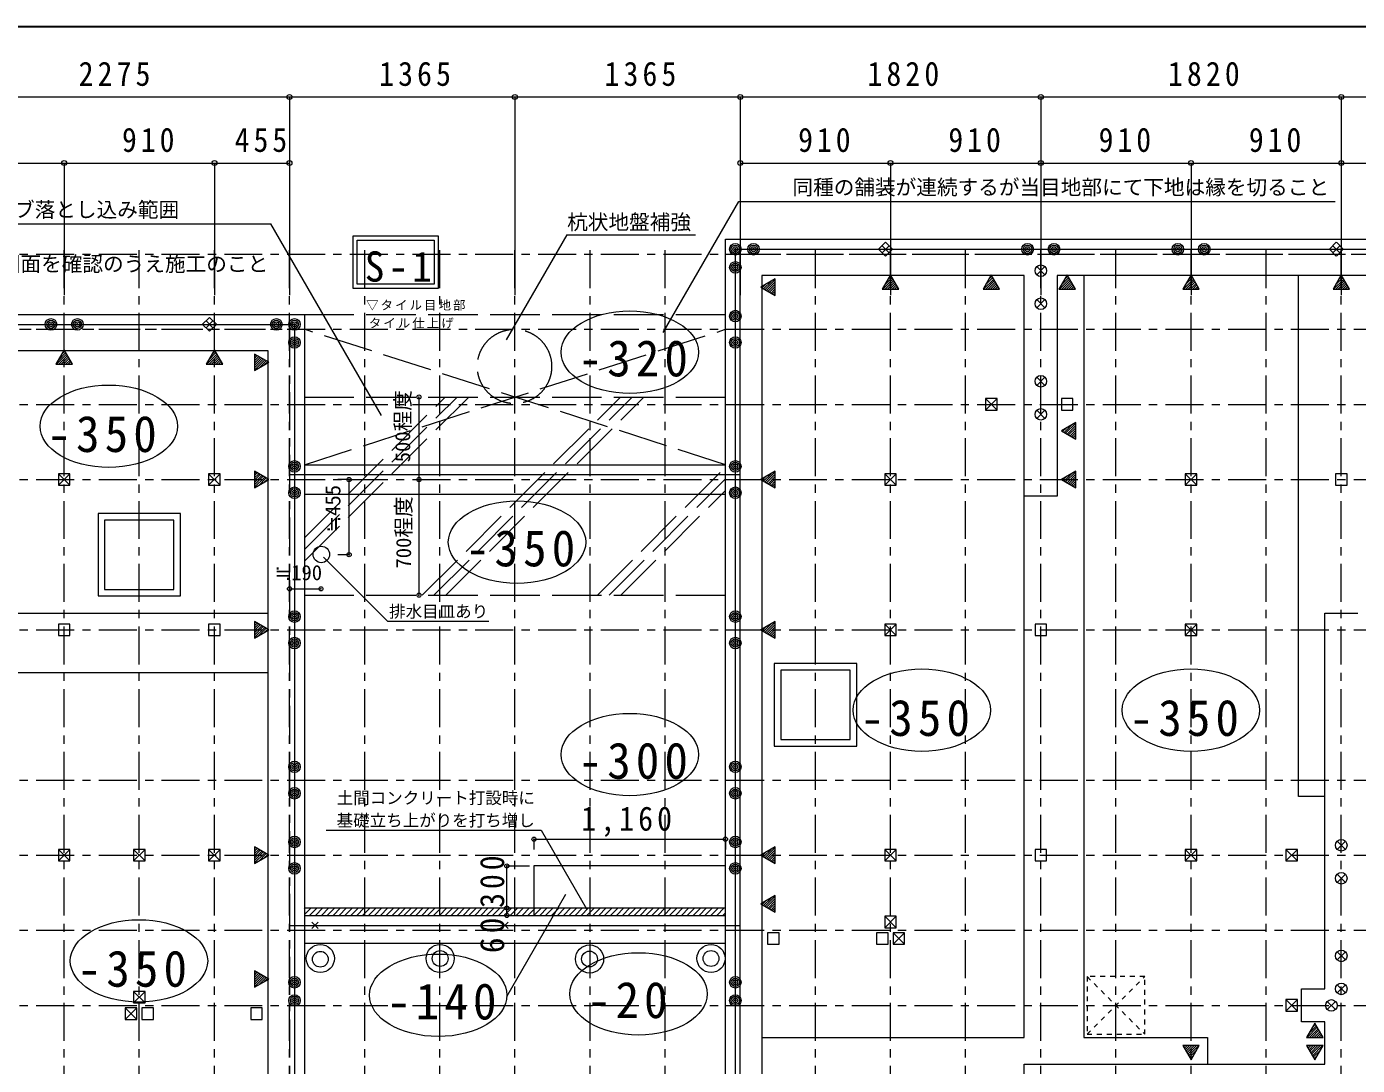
# Model space of a CAD drawing. Units: millimetres at full size, sheet at 1:50. Extents: x -17704 to 55037, y -1981 to 18549.
# Drawn here: x -5672 to 2388, y 11978 to 18270 of the extents above; entities that cross this region are included whole.
import ezdxf
from ezdxf.enums import TextEntityAlignment as Align

# ---------------------------------------------------------------- set-up
doc = ezdxf.new("R2010")
doc.units = ezdxf.units.MM
doc.header["$LTSCALE"] = 50
doc.header["$PDMODE"] = 32
doc.header["$PDSIZE"] = 25
for name, pattern in [('DASHED', [7.5, 6, -1.5]), ('USER2', [7.6, 4.6, -1, 1, -1]), ('USER4', [1.2, 0.6, -0.6])]:
    doc.linetypes.add(name, pattern=pattern)
for name, color, linetype, lineweight in [('0-1_画層21', 30, 'Continuous', 18), ('3-0', 7, 'Continuous', 5), ('3-2', 7, 'Continuous', 18), ('3-5', 6, 'Continuous', 15), ('8-0', 9, 'Continuous', 18), ('F-0', 7, 'Continuous', 18)]:
    doc.layers.add(name, color=color, linetype=linetype, lineweight=lineweight)
doc.layers.add('5-0', color=7, linetype='Continuous')
doc.styles.add('ＭＳ ゴシック', font='')
doc.styles.get('ＭＳ ゴシック').set_extended_font_data('MS Gothic')

msp = doc.modelspace()

# ---------------------------------------------------------------- linework, layer by layer
at = {"layer": '0-1_画層21'}
for p, q in [((-1439.84, 16981.23), (3745.15, 16981.23)), ((-1219.84, 16761.23), (-1219.84, 10166.24)), ((370.15, 16761.23), (-1219.84, 16761.23)), ((370.15, 15426.23), (370.15, 16761.23)), ((3525.15, 16761.23), (570.15, 16761.23)), ((570.15, 16761.23), (570.15, 15426.23)), ((730.15, 16761.23), (730.15, 15426.23)), ((2030.15, 14616.23), (2030.15, 16761.23)), ((-6444.84, 16526.23), (-3989.84, 16526.23)), ((-3989.84, 16526.23), (-3989.84, 10156.24)), ((-4209.84, 16306.23), (-6224.84, 16306.23)), ((-4209.84, 10166.24), (-4209.84, 16306.23)), ((-3989.84, 15616.23), (-1439.84, 15616.23)), ((-1439.84, 15436.23), (-3989.84, 15436.23)), ((370.15, 12146.23), (370.15, 15426.23)), ((570.15, 15426.23), (370.15, 15426.23)), ((-6224.84, 14716.23), (-4209.84, 14716.23)), ((2030.15, 13606.23), (2030.15, 14716.23)), ((2190.15, 13606.23), (2190.15, 14716.23)), ((2190.15, 14716.23), (2390.15, 14716.23)), ((-4209.84, 14356.23), (-5799.84, 14356.23)), ((2190.15, 12441.23), (2190.15, 13806.23)), ((2190.15, 13606.23), (2030.15, 13606.23)), ((-1439.84, 12716.23), (-3989.84, 12716.23)), ((2050.15, 12441.23), (2190.15, 12441.23)), ((2050.15, 12241.23), (2050.15, 12441.23)), ((2190.15, 12241.23), (2050.15, 12241.23)), ((2190.15, 11986.23), (2190.15, 12241.23)), ((-1219.84, 12146.23), (370.15, 12146.23)), ((1480.15, 12146.23), (1480.15, 11986.23)), ((370.15, 11986.23), (1480.15, 11986.23)), ((370.15, 11786.23), (370.15, 11986.23)), ((1280.15, 11986.23), (2190.15, 11986.23))]:
    msp.add_line(p, q, dxfattribs=at)
at = {"layer": '0-1_画層21', "color": 150, "linetype": 'DASHED'}
for p, q in [((-3989.84, 16526.23), (-1439.84, 16526.23)), ((-3989.84, 16026.23), (-1439.84, 16026.23)), ((-3989.84, 15031.33), (-2994.94, 16026.23)), ((-3989.84, 15102.04), (-3065.65, 16026.23)), ((-3989.84, 15172.75), (-3136.36, 16026.23)), ((-3275.7, 14826.23), (-2075.7, 16026.23)), ((-3204.99, 14826.23), (-2004.99, 16026.23)), ((-3134.28, 14826.23), (-1934.28, 16026.23)), ((-2215.04, 14826.23), (-1439.84, 15601.43)), ((-2144.33, 14826.23), (-1439.84, 15530.72)), ((-2073.62, 14826.23), (-1439.84, 15460.01)), ((-3989.84, 14826.23), (-1439.84, 14826.23))]:
    msp.add_line(p, q, dxfattribs=at)
at = {"layer": '0-1_画層21', "color": 7}
for p, q in [((-2599.84, 13347.95), (-1439.84, 13347.95)), ((-2599.84, 13347.95), (-2599.84, 13284.98)), ((-1439.84, 13347.95), (-1439.84, 13284.98))]:
    msp.add_line(p, q, dxfattribs=at)
at = {"layer": '0-1_画層21'}
for points in [[(-3989.84, 10156.24), (-1439.84, 10156.24), (-1439.84, 16981.23)], [(730.15, 15526.23), (730.15, 12146.23), (1480.15, 12146.23)]]:
    msp.add_lwpolyline(points, dxfattribs=at)
at = {"layer": '0-1_画層21', "color": 7}
for p in [(-2599.84, 13347.95), (-1439.84, 13347.95)]:
    msp.add_point(p, dxfattribs=at)
at = {"layer": '3-0'}
for p, q in [((-7547.93, 17075.14), (-4193.85, 17075.14)), ((-3523.13, 15913.41), (-4193.85, 17075.14)), ((-2400.51, 17008.74), (-2767.47, 16373.16)), ((-2400.51, 17008.74), (-1620.61, 17008.74))]:
    msp.add_line(p, q, dxfattribs=at)
at = {"layer": '3-0', "lineweight": 18}
for p, q in [((-3296.35, 16026.23), (-3296.35, 15526.23)), ((-3719.12, 15526.23), (-3788.01, 15526.23)), ((-3719.12, 15071.23), (-3719.12, 15526.23)), ((-3296.35, 15526.23), (-3296.35, 14826.23)), ((-3486.67, 14668.1), (-3874.33, 15055.76)), ((-3719.12, 15071.23), (-3788.01, 15071.23)), ((-4079.84, 14864.25), (-3889.84, 14864.25))]:
    msp.add_line(p, q, dxfattribs=at)
at = {"layer": '3-0'}
msp.add_lwpolyline([(-1817.57, 16416.49), (-1358.85, 17211.01), (2252.15, 17211.01)], dxfattribs=at)
at = {"layer": '3-0', "lineweight": 18}
msp.add_lwpolyline([(-1439.84, 12886.23), (-1439.84, 13186.03), (-2599.84, 13186.03), (-2599.84, 12886.23)], close=True, dxfattribs=at)
at = {"layer": '3-0'}
msp.add_circle((-3887.5, 15072.6), 50, dxfattribs=at)
for centre in [(-2019.42, 16297.6), (-5174.97, 15849.2), (-2702.11, 15146.88), (-249.74, 14129.61), (1379.6, 14129.61), (-2019.42, 13860.42), (-4991.83, 12610.6), (-1966.17, 12410.96), (-3178.99, 12402.57)]:
    msp.add_ellipse(centre, major_axis=(416.1, 0), ratio=0.6, dxfattribs=at)
for p in [(-3296.35, 16026.23), (-3719.12, 15526.23), (-3296.35, 15526.23), (-3719.12, 15071.23), (-4079.84, 14864.25), (-3889.84, 14864.25), (-3296.35, 14826.23)]:
    msp.add_point(p, dxfattribs=at)
at = {"layer": '3-2'}
for p, q in [((-3486.67, 14668.1), (-2873.22, 14668.1)), ((-2763.95, 12931.73), (-2763.95, 13186.03)), ((-2763.95, 13186.03), (-2626.81, 13186.03)), ((-2408.62, 13013.06), (-2766.44, 12393.29)), ((-3989.84, 12890.9), (-3949.01, 12931.73)), ((-3989.84, 12926.65), (-3984.76, 12931.73)), ((-3989.84, 12931.73), (-1439.84, 12931.73)), ((-3958.76, 12886.23), (-3913.26, 12931.73)), ((-3923.01, 12886.23), (-3877.51, 12931.73)), ((-3887.26, 12886.23), (-3841.76, 12931.73)), ((-3851.52, 12886.23), (-3806.02, 12931.73)), ((-3815.77, 12886.23), (-3770.27, 12931.73)), ((-3780.02, 12886.23), (-3734.52, 12931.73)), ((-3744.27, 12886.23), (-3698.77, 12931.73)), ((-3708.52, 12886.23), (-3663.02, 12931.73)), ((-3672.78, 12886.23), (-3627.28, 12931.73)), ((-3637.03, 12886.23), (-3591.53, 12931.73)), ((-3601.28, 12886.23), (-3555.78, 12931.73)), ((-3565.53, 12886.23), (-3520.03, 12931.73)), ((-3529.78, 12886.23), (-3484.28, 12931.73)), ((-3494.03, 12886.23), (-3448.53, 12931.73)), ((-3458.29, 12886.23), (-3412.79, 12931.73)), ((-3422.54, 12886.23), (-3377.04, 12931.73)), ((-3386.79, 12886.23), (-3341.29, 12931.73)), ((-3351.04, 12886.23), (-3305.54, 12931.73)), ((-3315.29, 12886.23), (-3269.79, 12931.73)), ((-3279.55, 12886.23), (-3234.05, 12931.73)), ((-3243.8, 12886.23), (-3198.3, 12931.73)), ((-3208.05, 12886.23), (-3162.55, 12931.73)), ((-3172.3, 12886.23), (-3126.8, 12931.73)), ((-3136.55, 12886.23), (-3091.05, 12931.73)), ((-3100.8, 12886.23), (-3055.3, 12931.73)), ((-3065.06, 12886.23), (-3019.56, 12931.73)), ((-3029.31, 12886.23), (-2983.81, 12931.73)), ((-2993.56, 12886.23), (-2948.06, 12931.73)), ((-2957.81, 12886.23), (-2912.31, 12931.73)), ((-2922.06, 12886.23), (-2876.56, 12931.73)), ((-2886.32, 12886.23), (-2840.82, 12931.73)), ((-2850.57, 12886.23), (-2805.07, 12931.73)), ((-2814.82, 12886.23), (-2769.32, 12931.73)), ((-2779.07, 12886.23), (-2733.57, 12931.73)), ((-2763.95, 12886.23), (-2763.95, 12931.73)), ((-2743.32, 12886.23), (-2697.82, 12931.73)), ((-2707.57, 12886.23), (-2662.07, 12931.73)), ((-2671.83, 12886.23), (-2626.33, 12931.73)), ((-2636.08, 12886.23), (-2590.58, 12931.73)), ((-2600.33, 12886.23), (-2554.83, 12931.73)), ((-2564.58, 12886.23), (-2519.08, 12931.73)), ((-2528.83, 12886.23), (-2483.33, 12931.73)), ((-2493.09, 12886.23), (-2447.59, 12931.73)), ((-2457.34, 12886.23), (-2411.84, 12931.73)), ((-2421.59, 12886.23), (-2376.09, 12931.73)), ((-2385.84, 12886.23), (-2340.34, 12931.73)), ((-2350.09, 12886.23), (-2304.59, 12931.73)), ((-2314.34, 12886.23), (-2268.84, 12931.73)), ((-2278.6, 12886.23), (-2233.1, 12931.73)), ((-2242.85, 12886.23), (-2197.35, 12931.73)), ((-2207.1, 12886.23), (-2161.6, 12931.73)), ((-2171.35, 12886.23), (-2125.85, 12931.73)), ((-2135.6, 12886.23), (-2090.1, 12931.73)), ((-2099.86, 12886.23), (-2054.36, 12931.73)), ((-2064.11, 12886.23), (-2018.61, 12931.73)), ((-2028.36, 12886.23), (-1982.86, 12931.73)), ((-1992.61, 12886.23), (-1947.11, 12931.73)), ((-1956.86, 12886.23), (-1911.36, 12931.73)), ((-1921.11, 12886.23), (-1875.61, 12931.73)), ((-1885.37, 12886.23), (-1839.87, 12931.73)), ((-1849.62, 12886.23), (-1804.12, 12931.73)), ((-1813.87, 12886.23), (-1768.37, 12931.73)), ((-1778.12, 12886.23), (-1732.62, 12931.73)), ((-1742.37, 12886.23), (-1696.87, 12931.73)), ((-1706.63, 12886.23), (-1661.13, 12931.73)), ((-1670.88, 12886.23), (-1625.38, 12931.73)), ((-1635.13, 12886.23), (-1589.63, 12931.73)), ((-1599.38, 12886.23), (-1553.88, 12931.73)), ((-1563.63, 12886.23), (-1518.13, 12931.73)), ((-1527.88, 12886.23), (-1482.38, 12931.73)), ((-1492.14, 12886.23), (-1446.64, 12931.73)), ((-1456.39, 12886.23), (-1439.84, 12902.78)), ((-3989.84, 12886.23), (-1439.84, 12886.23))]:
    msp.add_line(p, q, dxfattribs=at)
at = {"layer": '3-2', "color": 4}
for p, q in [((-2763.95, 12931.73), (-2626.81, 12931.73)), ((-2763.95, 12886.23), (-2626.81, 12886.23))]:
    msp.add_line(p, q, dxfattribs=at)
at = {"layer": '3-2'}
msp.add_lwpolyline([(-3858.74, 13402.86), (-2556.54, 13402.86), (-2280.79, 12925.26)], dxfattribs=at)
for p in [(-2763.95, 13186.03), (-2763.95, 12931.73), (-2763.95, 12886.23)]:
    msp.add_point(p, dxfattribs=at)
at = {"layer": '3-5', "color": 150, "lineweight": 18}
for p, q in [((-3695.39, 16684.32), (-3695.39, 17001.88)), ((-3695.39, 17001.88), (-3178.81, 17001.88)), ((-3178.81, 17001.88), (-3178.81, 16684.32)), ((-3178.81, 16684.32), (-3695.39, 16684.32))]:
    msp.add_line(p, q, dxfattribs=at)
at = {"layer": '3-5', "color": 150, "linetype": 'DASHED', "lineweight": 18}
for p, q in [((-3989.84, 15616.23), (-1439.84, 16436.23)), ((-1439.84, 15616.23), (-3989.84, 16436.23))]:
    msp.add_line(p, q, dxfattribs=at)
at = {"layer": '3-5', "color": 150, "lineweight": 18}
msp.add_lwpolyline([(-3670.11, 16976.61), (-3204.09, 16976.61), (-3204.09, 16709.59), (-3670.11, 16709.59)], close=True, dxfattribs=at)
at = {"layer": '3-5'}
for centre, radius in [((-3893.46, 12625.48), 85.31), ((-3893.46, 12620.82), 47.77), ((-3167.73, 12625.48), 85.31), ((-3167.73, 12625.48), 47.77), ((-2262.87, 12622.32), 85.31), ((-2262.87, 12622.32), 47.77), ((-2262.87, 12622.27), 47.77), ((-1527.22, 12625.48), 85.31), ((-1527.22, 12625.48), 47.77)]:
    msp.add_circle(centre, radius, dxfattribs=at)
at = {"layer": '5-0'}
msp.add_line((-17703.72, 18269.53), (10860.17, 18269.53), dxfattribs=at)
at = {"layer": '8-0'}
for p, q in [((-6354.84, 17843.46), (-4079.84, 17843.46)), ((-4079.84, 17843.46), (-4079.84, 16643.46)), ((-4079.84, 17843.46), (-2714.84, 17843.46)), ((-4079.84, 17843.46), (-4079.84, 16643.46)), ((-2714.84, 17843.46), (-2714.84, 16643.46)), ((-2714.84, 17843.46), (-1349.84, 17843.46)), ((-2714.84, 17843.46), (-2714.84, 16643.46)), ((-1349.84, 17843.46), (-1349.84, 16643.46)), ((-1349.84, 17843.46), (470.15, 17843.46)), ((-1349.84, 17843.46), (-1349.84, 16643.46)), ((470.15, 17843.46), (470.15, 16643.46)), ((470.15, 17843.46), (2290.15, 17843.46)), ((470.15, 17843.46), (470.15, 16643.46)), ((2290.15, 17843.46), (2290.15, 16643.46)), ((2290.15, 17843.46), (3655.15, 17843.46)), ((2290.15, 17843.46), (2290.15, 16643.46)), ((-6354.84, 17443.46), (-5444.84, 17443.46)), ((-5444.84, 17443.46), (-5444.84, 16643.46)), ((-5444.84, 17443.46), (-4534.84, 17443.46)), ((-5444.84, 17443.46), (-5444.84, 16643.46)), ((-4534.84, 17443.46), (-4534.84, 16643.46)), ((-4534.84, 17443.46), (-4079.84, 17443.46)), ((-4534.84, 17443.46), (-4534.84, 16643.46)), ((-4079.84, 17443.46), (-4079.84, 16643.46)), ((-1349.84, 17443.46), (-439.85, 17443.46)), ((-1349.84, 17443.46), (-1349.84, 16643.46)), ((-439.85, 17443.46), (-439.85, 16643.46)), ((-439.85, 17443.46), (470.15, 17443.46)), ((-439.85, 17443.46), (-439.85, 16643.46)), ((470.15, 17443.46), (470.15, 16643.46)), ((470.15, 17443.46), (1380.15, 17443.46)), ((470.15, 17443.46), (470.15, 16643.46)), ((1380.15, 17443.46), (1380.15, 16643.46)), ((1380.15, 17443.46), (2290.15, 17443.46)), ((1380.15, 17443.46), (1380.15, 16643.46)), ((2290.15, 17443.46), (2290.15, 16643.46)), ((2290.15, 17443.46), (3200.15, 17443.46)), ((2290.15, 17443.46), (2290.15, 16643.46)), ((-512.06, 16921.44), (-470.06, 16963.44)), ((-490.85, 16900.23), (-448.85, 16942.23)), ((-448.85, 16900.23), (-490.85, 16942.23)), ((-427.63, 16921.44), (-469.63, 16963.44)), ((2217.94, 16921.44), (2259.94, 16963.44)), ((2239.15, 16900.23), (2281.15, 16942.23)), ((2281.15, 16900.23), (2239.15, 16942.23)), ((2302.36, 16921.44), (2260.36, 16963.44)), ((-470.06, 16879.01), (-512.06, 16921.01)), ((-469.63, 16879.01), (-427.63, 16921.01)), ((2259.94, 16879.01), (2217.94, 16921.01)), ((2260.36, 16879.01), (2302.36, 16921.01)), ((445.4, 16766.48), (494.9, 16815.98)), ((494.9, 16766.48), (445.4, 16815.98)), ((-1217.41, 16686.93), (-1197.08, 16707.26)), ((-1208.44, 16681.76), (-1163.62, 16726.57)), ((-1199.48, 16676.58), (-1138.24, 16737.81)), ((-1190.51, 16671.4), (-1138.24, 16723.67)), ((-1181.54, 16666.23), (-1138.24, 16709.53)), ((-1172.58, 16661.05), (-1138.24, 16695.39)), ((-486.43, 16679.63), (-425.2, 16740.86)), ((-475.19, 16705.01), (-430.37, 16749.82)), ((-472.29, 16679.63), (-420.02, 16731.89)), ((-458.15, 16679.63), (-414.85, 16722.93)), ((-455.87, 16738.47), (-435.55, 16758.79)), ((-444, 16679.63), (-409.67, 16713.96)), ((-429.86, 16679.63), (-404.49, 16705)), ((-415.72, 16679.63), (-399.32, 16696.03)), ((-401.58, 16679.63), (-394.14, 16687.06)), ((123.57, 16679.63), (184.8, 16740.86)), ((134.81, 16705.01), (179.62, 16749.82)), ((137.71, 16679.63), (189.98, 16731.89)), ((151.85, 16679.63), (195.15, 16722.93)), ((154.13, 16738.47), (174.45, 16758.79)), ((165.99, 16679.63), (200.33, 16713.96)), ((180.14, 16679.63), (205.51, 16705)), ((194.28, 16679.63), (210.68, 16696.03)), ((208.42, 16679.63), (215.86, 16687.06)), ((583.57, 16679.63), (644.8, 16740.86)), ((594.81, 16705.01), (639.62, 16749.82)), ((597.71, 16679.63), (649.98, 16731.89)), ((611.85, 16679.63), (655.15, 16722.93)), ((614.13, 16738.47), (634.45, 16758.79)), ((625.99, 16679.63), (660.33, 16713.96)), ((640.14, 16679.63), (665.51, 16705)), ((654.28, 16679.63), (670.68, 16696.03)), ((668.42, 16679.63), (675.86, 16687.06)), ((1333.57, 16679.63), (1394.8, 16740.86)), ((1344.81, 16705.01), (1389.62, 16749.82)), ((1347.71, 16679.63), (1399.98, 16731.89)), ((1361.85, 16679.63), (1405.15, 16722.93)), ((1364.12, 16738.47), (1384.45, 16758.79)), ((1375.99, 16679.63), (1410.33, 16713.96)), ((1390.13, 16679.63), (1415.5, 16705)), ((1404.28, 16679.63), (1420.68, 16696.03)), ((1418.42, 16679.63), (1425.86, 16687.06)), ((2243.57, 16679.63), (2304.8, 16740.86)), ((2254.8, 16705.01), (2299.62, 16749.82)), ((2257.71, 16679.63), (2309.97, 16731.89)), ((2271.85, 16679.63), (2315.15, 16722.93)), ((2274.12, 16738.47), (2294.45, 16758.79)), ((2285.99, 16679.63), (2320.33, 16713.96)), ((2300.13, 16679.63), (2325.5, 16705)), ((2314.28, 16679.63), (2330.68, 16696.03)), ((2328.42, 16679.63), (2335.86, 16687.06)), ((-1163.61, 16655.88), (-1138.24, 16681.24)), ((-1154.65, 16650.7), (-1138.24, 16667.1)), ((-1145.68, 16645.52), (-1138.24, 16652.96)), ((445.4, 16566.48), (494.9, 16615.98)), ((494.9, 16566.48), (445.4, 16615.98)), ((-4607.05, 16466.44), (-4565.05, 16508.44)), ((-4565.05, 16424.02), (-4607.05, 16466.02)), ((-4585.84, 16445.23), (-4543.84, 16487.23)), ((-4543.84, 16445.23), (-4585.84, 16487.23)), ((-4522.63, 16466.44), (-4564.63, 16508.44)), ((-4564.63, 16424.02), (-4522.63, 16466.02)), ((-5491.42, 16224.63), (-5430.19, 16285.86)), ((-5480.18, 16250.01), (-5435.37, 16294.82)), ((-5460.87, 16283.47), (-5440.54, 16303.79)), ((-4581.43, 16224.63), (-4520.19, 16285.86)), ((-4570.19, 16250.01), (-4525.37, 16294.82)), ((-4550.87, 16283.47), (-4530.55, 16303.79)), ((-4291.44, 16274.5), (-4284.01, 16281.93)), ((-5477.28, 16224.63), (-5425.02, 16276.89)), ((-5463.14, 16224.63), (-5419.84, 16267.93)), ((-5449, 16224.63), (-5414.66, 16258.96)), ((-5434.86, 16224.63), (-5409.49, 16250)), ((-5420.71, 16224.63), (-5404.31, 16241.03)), ((-5406.57, 16224.63), (-5399.13, 16232.06)), ((-4567.28, 16224.63), (-4515.02, 16276.89)), ((-4553.14, 16224.63), (-4509.84, 16267.93)), ((-4539, 16224.63), (-4504.66, 16258.96)), ((-4524.86, 16224.63), (-4499.49, 16250)), ((-4510.72, 16224.63), (-4494.31, 16241.03)), ((-4496.57, 16224.63), (-4489.13, 16232.06)), ((-4291.44, 16260.35), (-4275.04, 16276.76)), ((-4291.44, 16246.21), (-4266.07, 16271.58)), ((-4291.44, 16232.07), (-4257.11, 16266.4)), ((-4291.44, 16217.93), (-4248.14, 16261.23)), ((-4291.44, 16203.79), (-4239.18, 16256.05)), ((-4291.44, 16189.64), (-4230.21, 16250.88)), ((-4266.06, 16200.88), (-4221.24, 16245.7)), ((-4232.6, 16220.2), (-4212.28, 16240.52)), ((445.4, 16096.48), (494.9, 16145.98)), ((494.9, 16096.48), (445.4, 16145.98)), ((135.15, 15946.23), (205.15, 16016.23)), ((205.15, 15946.23), (135.15, 16016.23)), ((445.4, 15896.48), (494.9, 15945.98)), ((494.9, 15896.48), (445.4, 15945.98)), ((602.59, 15816.93), (622.91, 15837.26)), ((611.56, 15811.76), (656.37, 15856.57)), ((620.52, 15806.58), (681.76, 15867.81)), ((629.49, 15801.41), (681.76, 15853.67)), ((638.45, 15796.23), (681.76, 15839.53)), ((647.42, 15791.05), (681.76, 15825.39)), ((656.39, 15785.88), (681.76, 15811.25)), ((665.35, 15780.7), (681.76, 15797.1)), ((674.32, 15775.52), (681.76, 15782.96)), ((-5479.84, 15491.23), (-5409.84, 15561.23)), ((-5409.84, 15491.23), (-5479.84, 15561.23)), ((-4569.84, 15491.23), (-4499.84, 15561.23)), ((-4499.84, 15491.23), (-4569.84, 15561.23)), ((-4291.44, 15564.5), (-4284.01, 15571.93)), ((-4291.44, 15550.35), (-4275.04, 15566.76)), ((-4291.44, 15536.21), (-4266.07, 15561.58)), ((-4291.44, 15522.07), (-4257.11, 15556.41)), ((-4079.84, 15556.23), (-1349.84, 15556.23)), ((-1208.44, 15516.76), (-1163.62, 15561.58)), ((-1199.48, 15511.58), (-1138.24, 15572.81)), ((-1190.51, 15506.41), (-1138.24, 15558.67)), ((-474.85, 15491.23), (-404.85, 15561.23)), ((-404.85, 15491.23), (-474.85, 15561.23)), ((611.56, 15516.76), (656.37, 15561.58)), ((620.52, 15511.58), (681.76, 15572.81)), ((629.49, 15506.41), (681.76, 15558.67)), ((1345.15, 15491.23), (1415.15, 15561.23)), ((1415.15, 15491.23), (1345.15, 15561.23)), ((-4291.44, 15507.93), (-4248.14, 15551.23)), ((-4291.44, 15493.79), (-4239.18, 15546.05)), ((-4291.44, 15479.64), (-4230.21, 15540.88)), ((-4266.06, 15490.88), (-4221.24, 15535.7)), ((-4232.6, 15510.2), (-4212.28, 15530.52)), ((-1217.41, 15521.94), (-1197.08, 15542.26)), ((-1181.54, 15501.23), (-1138.24, 15544.53)), ((-1172.58, 15496.05), (-1138.24, 15530.39)), ((-1163.61, 15490.88), (-1138.24, 15516.25)), ((-1154.65, 15485.7), (-1138.24, 15502.1)), ((-1145.68, 15480.52), (-1138.24, 15487.96)), ((602.59, 15521.94), (622.91, 15542.26)), ((638.45, 15501.23), (681.76, 15544.53)), ((647.42, 15496.05), (681.76, 15530.39)), ((656.39, 15490.88), (681.76, 15516.25)), ((665.35, 15485.7), (681.76, 15502.1)), ((674.32, 15480.52), (681.76, 15487.96)), ((-4291.44, 14654.5), (-4284.01, 14661.94)), ((-4291.44, 14640.36), (-4275.04, 14656.76)), ((-4291.44, 14626.21), (-4266.07, 14651.58)), ((-4291.44, 14612.07), (-4257.11, 14646.41)), ((-4291.44, 14597.93), (-4248.14, 14641.23)), ((-4291.44, 14583.79), (-4239.18, 14636.05)), ((-4291.44, 14569.65), (-4230.21, 14630.88)), ((-4266.06, 14580.89), (-4221.24, 14625.7)), ((-4232.6, 14600.2), (-4212.28, 14620.53)), ((-1217.41, 14611.94), (-1197.08, 14632.26)), ((-1208.44, 14606.76), (-1163.62, 14651.58)), ((-1199.48, 14601.58), (-1138.24, 14662.82)), ((-1190.51, 14596.41), (-1138.24, 14648.67)), ((-1181.54, 14591.23), (-1138.24, 14634.53)), ((-1172.58, 14586.05), (-1138.24, 14620.39)), ((-1163.61, 14580.88), (-1138.24, 14606.25)), ((-1154.65, 14575.7), (-1138.24, 14592.11)), ((-474.85, 14581.23), (-404.85, 14651.23)), ((-404.85, 14581.23), (-474.85, 14651.23)), ((1345.15, 14581.23), (1415.15, 14651.23)), ((1415.15, 14581.23), (1345.15, 14651.23)), ((-1145.68, 14570.53), (-1138.24, 14577.96)), ((2265.4, 13286.48), (2314.9, 13335.98)), ((2314.9, 13286.48), (2265.4, 13335.98)), ((-5479.84, 13216.23), (-5409.84, 13286.23)), ((-5409.84, 13216.23), (-5479.84, 13286.23)), ((-5024.84, 13216.23), (-4954.84, 13286.23)), ((-4954.84, 13216.23), (-5024.84, 13286.23)), ((-4569.84, 13216.23), (-4499.84, 13286.23)), ((-4499.84, 13216.23), (-4569.84, 13286.23)), ((-4291.44, 13289.5), (-4284.01, 13296.94)), ((-4291.44, 13275.36), (-4275.04, 13291.76)), ((-4291.44, 13261.22), (-4266.07, 13286.59)), ((-4291.44, 13247.07), (-4257.11, 13281.41)), ((-4291.44, 13232.93), (-4248.14, 13276.23)), ((-4291.44, 13218.79), (-4239.18, 13271.06)), ((-4291.44, 13204.65), (-4230.21, 13265.88)), ((-4266.06, 13215.89), (-4221.24, 13260.7)), ((-4232.6, 13235.21), (-4212.28, 13255.53)), ((-1217.41, 13246.94), (-1197.08, 13267.26)), ((-1208.44, 13241.76), (-1163.62, 13286.58)), ((-1199.48, 13236.59), (-1138.24, 13297.82)), ((-1190.51, 13231.41), (-1138.24, 13283.68)), ((-1181.54, 13226.23), (-1138.24, 13269.53)), ((-1172.58, 13221.06), (-1138.24, 13255.39)), ((-1163.61, 13215.88), (-1138.24, 13241.25)), ((-1154.65, 13210.7), (-1138.24, 13227.11)), ((-474.85, 13216.23), (-404.85, 13286.23)), ((-404.85, 13216.23), (-474.85, 13286.23)), ((1345.15, 13216.23), (1415.15, 13286.23)), ((1415.15, 13216.23), (1345.15, 13286.23)), ((1955.15, 13216.23), (2025.15, 13286.23)), ((2025.15, 13216.23), (1955.15, 13286.23)), ((-1145.68, 13205.53), (-1138.24, 13212.97)), ((2265.4, 13086.48), (2314.9, 13135.98)), ((2314.9, 13086.48), (2265.4, 13135.98)), ((-1208.44, 12946.76), (-1163.62, 12991.58)), ((-1199.48, 12941.59), (-1138.24, 13002.82)), ((-1190.51, 12936.41), (-1138.24, 12988.68)), ((-1217.41, 12951.94), (-1197.08, 12972.26)), ((-1181.54, 12931.23), (-1138.24, 12974.53)), ((-1172.58, 12926.06), (-1138.24, 12960.39)), ((-1163.61, 12920.88), (-1138.24, 12946.25)), ((-1154.65, 12915.7), (-1138.24, 12932.11)), ((-1145.68, 12910.53), (-1138.24, 12917.97)), ((-4079.84, 12826.23), (-1349.84, 12826.23)), ((-3945.84, 12806.23), (-3905.84, 12846.23)), ((-3905.84, 12806.23), (-3945.84, 12846.23)), ((-2795.84, 12806.23), (-2755.84, 12846.23)), ((-2755.84, 12806.23), (-2795.84, 12846.23)), ((-474.85, 12811.23), (-404.85, 12881.23)), ((-404.85, 12811.23), (-474.85, 12881.23)), ((-424.85, 12711.23), (-354.85, 12781.23)), ((-354.85, 12711.23), (-424.85, 12781.23)), ((2265.4, 12616.48), (2314.9, 12665.98)), ((2314.9, 12616.48), (2265.4, 12665.98)), ((-4291.44, 12539.5), (-4284.01, 12546.94)), ((-4291.44, 12525.36), (-4275.04, 12541.76)), ((-4291.44, 12511.22), (-4266.07, 12536.59)), ((-4291.44, 12497.07), (-4257.11, 12531.41)), ((-4291.44, 12482.93), (-4248.14, 12526.23)), ((-4291.44, 12468.79), (-4239.18, 12521.06)), ((-4291.44, 12454.65), (-4230.21, 12515.88)), ((-4266.06, 12465.89), (-4221.24, 12510.7)), ((-4232.6, 12485.21), (-4212.28, 12505.53)), ((-5024.84, 12356.23), (-4954.84, 12426.23)), ((-4954.84, 12356.23), (-5024.84, 12426.23)), ((2265.4, 12416.48), (2314.9, 12465.98)), ((2314.9, 12416.48), (2265.4, 12465.98)), ((1955.15, 12306.23), (2025.15, 12376.23)), ((2025.15, 12306.23), (1955.15, 12376.23)), ((2205.4, 12316.48), (2254.9, 12365.98)), ((2254.9, 12316.48), (2205.4, 12365.98)), ((-5074.84, 12256.23), (-5004.84, 12326.23)), ((-5004.84, 12256.23), (-5074.84, 12326.23)), ((2083.57, 12147.63), (2144.8, 12208.86)), ((2094.81, 12173.01), (2139.62, 12217.83)), ((2097.71, 12147.63), (2149.97, 12199.9)), ((2111.85, 12147.63), (2155.15, 12190.93)), ((2114.12, 12206.47), (2134.45, 12226.8)), ((2125.99, 12147.63), (2160.33, 12181.97)), ((2140.13, 12147.63), (2165.5, 12173)), ((1334.45, 12090.4), (1341.88, 12097.84)), ((1339.62, 12081.43), (1356.03, 12097.84)), ((1344.8, 12072.47), (1370.17, 12097.84)), ((1349.98, 12063.5), (1384.31, 12097.84)), ((1355.15, 12054.54), (1398.45, 12097.84)), ((1360.33, 12045.57), (1412.6, 12097.84)), ((1365.5, 12036.6), (1426.74, 12097.84)), ((2084.45, 12090.4), (2091.88, 12097.84)), ((2089.62, 12081.43), (2106.03, 12097.84)), ((2094.8, 12072.47), (2120.17, 12097.84)), ((2099.97, 12063.5), (2134.31, 12097.84)), ((2105.15, 12054.54), (2148.45, 12097.84)), ((2110.33, 12045.57), (2162.59, 12097.84)), ((2115.5, 12036.6), (2176.74, 12097.84)), ((2154.28, 12147.63), (2170.68, 12164.04)), ((2168.42, 12147.63), (2175.86, 12155.07)), ((1370.68, 12027.64), (1415.5, 12072.45)), ((1375.86, 12018.67), (1396.18, 12038.99)), ((2120.68, 12027.64), (2165.5, 12072.45)), ((2125.86, 12018.67), (2146.18, 12038.99))]:
    msp.add_line(p, q, dxfattribs=at)
at = {"layer": '8-0', "linetype": 'USER2'}
for p, q in [((-5444.84, 4146.29), (-5444.84, 16943.73)), ((-4989.84, 4146.29), (-4989.84, 16943.73)), ((-4534.84, 4146.29), (-4534.84, 16943.73)), ((-4079.84, 4146.29), (-4079.84, 16943.73)), ((-3624.84, 4146.29), (-3624.84, 16943.73)), ((-3169.84, 4146.29), (-3169.84, 16943.73)), ((-2714.84, 4146.29), (-2714.84, 16943.73)), ((-2259.84, 4146.29), (-2259.84, 16943.73)), ((-1804.84, 4146.29), (-1804.84, 16943.73)), ((-1349.84, 4146.29), (-1349.84, 16943.73)), ((-894.85, 4146.29), (-894.85, 16943.73)), ((-439.85, 4146.29), (-439.85, 16943.73)), ((15.15, 4146.29), (15.15, 16943.73)), ((470.15, 4146.29), (470.15, 16943.73)), ((925.15, 4146.29), (925.15, 16943.73)), ((1380.15, 4146.29), (1380.15, 16943.73)), ((1835.15, 4146.29), (1835.15, 16943.73)), ((2290.15, 4146.29), (2290.15, 16943.73)), ((-16634.82, 16891.23), (7840.14, 16891.23)), ((-16634.82, 16436.23), (7840.14, 16436.23)), ((-16634.82, 16436.23), (7840.14, 16436.23)), ((-16634.82, 15981.23), (7840.14, 15981.23)), ((-16634.82, 15526.23), (7840.14, 15526.23)), ((-16634.82, 14616.23), (7840.14, 14616.23)), ((-16634.82, 13706.23), (7840.14, 13706.23)), ((-16634.82, 13251.23), (7840.14, 13251.23)), ((-16634.82, 12796.23), (7840.14, 12796.23)), ((-16634.82, 12341.23), (7840.14, 12341.23))]:
    msp.add_line(p, q, dxfattribs=at)
at = {"layer": '8-0', "linetype": 'USER4'}
for p, q in [((750.15, 12166.23), (1100.15, 12516.23)), ((750.15, 12516.23), (1100.15, 12166.23))]:
    msp.add_line(p, q, dxfattribs=at)
at = {"layer": '8-0', "linetype": 'USER2'}
msp.add_lwpolyline([(-12724.83, 14616.23), (-6354.84, 14616.23), (-6354.84, 16436.23), (-4079.84, 16436.23), (-4079.84, 10066.24), (-1349.84, 10066.24), (-1349.84, 16891.23), (3655.15, 16891.23), (3655.15, 15526.23), (5475.15, 15526.23), (5475.15, 12341.23), (4565.15, 12341.23), (4565.15, 9156.24), (6840.14, 9156.24), (6840.14, 6426.24), (-12724.83, 6426.24)], close=True, dxfattribs=at)
at = {"layer": '8-0'}
for points in [[(-1379.84, 10096.24), (-1379.84, 16921.23), (3685.15, 16921.23), (3685.15, 15556.23), (5505.15, 15556.23), (5505.15, 12311.23), (4595.15, 12311.23), (4595.15, 9186.24)], [(-6384.84, 14646.23), (-6384.84, 16466.23), (-4049.84, 16466.23), (-4049.84, 10096.24)]]:
    msp.add_lwpolyline(points, dxfattribs=at)
for points in [[(-439.85, 16766.23), (-489.85, 16679.63), (-389.85, 16679.63)], [(170.15, 16766.23), (120.15, 16679.63), (220.15, 16679.63)], [(630.15, 16766.23), (580.15, 16679.63), (680.15, 16679.63)], [(1380.15, 16766.23), (1330.15, 16679.63), (1430.15, 16679.63)], [(2290.15, 16766.23), (2240.15, 16679.63), (2340.15, 16679.63)], [(-1224.84, 16691.23), (-1138.24, 16641.23), (-1138.24, 16741.23)], [(-5444.84, 16311.23), (-5494.84, 16224.63), (-5394.84, 16224.63)], [(-4534.84, 16311.23), (-4584.84, 16224.63), (-4484.84, 16224.63)], [(-4204.84, 16236.23), (-4291.44, 16286.23), (-4291.44, 16186.23)], [(135.15, 15946.23), (205.15, 15946.23), (205.15, 16016.23), (135.15, 16016.23)], [(595.15, 15946.23), (665.15, 15946.23), (665.15, 16016.23), (595.15, 16016.23)], [(595.15, 15821.23), (681.76, 15771.23), (681.76, 15871.23)], [(-5479.84, 15491.23), (-5409.84, 15491.23), (-5409.84, 15561.23), (-5479.84, 15561.23)], [(-4569.84, 15491.23), (-4499.84, 15491.23), (-4499.84, 15561.23), (-4569.84, 15561.23)], [(-4204.84, 15526.23), (-4291.44, 15576.23), (-4291.44, 15476.23)], [(-1224.84, 15526.23), (-1138.24, 15476.23), (-1138.24, 15576.23)], [(-474.85, 15491.23), (-404.85, 15491.23), (-404.85, 15561.23), (-474.85, 15561.23)], [(595.15, 15526.23), (681.76, 15476.23), (681.76, 15576.23)], [(1345.15, 15491.23), (1415.15, 15491.23), (1415.15, 15561.23), (1345.15, 15561.23)], [(2255.15, 15491.23), (2325.15, 15491.23), (2325.15, 15561.23), (2255.15, 15561.23)], [(-4739.84, 15321.23), (-5239.84, 15321.23), (-5239.84, 14821.23), (-4739.84, 14821.23)], [(-4779.84, 15281.23), (-5199.84, 15281.23), (-5199.84, 14861.23), (-4779.84, 14861.23)], [(-5479.84, 14581.23), (-5409.84, 14581.23), (-5409.84, 14651.23), (-5479.84, 14651.23)], [(-4569.84, 14581.23), (-4499.84, 14581.23), (-4499.84, 14651.23), (-4569.84, 14651.23)], [(-4204.84, 14616.23), (-4291.44, 14666.23), (-4291.44, 14566.23)], [(-1224.84, 14616.23), (-1138.24, 14566.23), (-1138.24, 14666.23)], [(-474.85, 14581.23), (-404.85, 14581.23), (-404.85, 14651.23), (-474.85, 14651.23)], [(435.15, 14581.23), (505.15, 14581.23), (505.15, 14651.23), (435.15, 14651.23)], [(1345.15, 14581.23), (1415.15, 14581.23), (1415.15, 14651.23), (1345.15, 14651.23)], [(-644.85, 14411.23), (-1144.84, 14411.23), (-1144.84, 13911.23), (-644.85, 13911.23)], [(-684.85, 14371.23), (-1104.84, 14371.23), (-1104.84, 13951.23), (-684.85, 13951.23)], [(-4204.84, 13251.23), (-4291.44, 13301.23), (-4291.44, 13201.23)], [(-1224.84, 13251.23), (-1138.24, 13201.23), (-1138.24, 13301.23)], [(-5479.84, 13216.23), (-5409.84, 13216.23), (-5409.84, 13286.23), (-5479.84, 13286.23)], [(-5024.84, 13216.23), (-4954.84, 13216.23), (-4954.84, 13286.23), (-5024.84, 13286.23)], [(-4569.84, 13216.23), (-4499.84, 13216.23), (-4499.84, 13286.23), (-4569.84, 13286.23)], [(-474.85, 13216.23), (-404.85, 13216.23), (-404.85, 13286.23), (-474.85, 13286.23)], [(435.15, 13216.23), (505.15, 13216.23), (505.15, 13286.23), (435.15, 13286.23)], [(1345.15, 13216.23), (1415.15, 13216.23), (1415.15, 13286.23), (1345.15, 13286.23)], [(1955.15, 13216.23), (2025.15, 13216.23), (2025.15, 13286.23), (1955.15, 13286.23)], [(-1224.84, 12956.23), (-1138.24, 12906.23), (-1138.24, 13006.23)], [(-474.85, 12811.23), (-404.85, 12811.23), (-404.85, 12881.23), (-474.85, 12881.23)], [(-1184.84, 12711.23), (-1114.84, 12711.23), (-1114.84, 12781.23), (-1184.84, 12781.23)], [(-524.85, 12711.23), (-454.85, 12711.23), (-454.85, 12781.23), (-524.85, 12781.23)], [(-424.85, 12711.23), (-354.85, 12711.23), (-354.85, 12781.23), (-424.85, 12781.23)], [(-4204.84, 12501.23), (-4291.44, 12551.23), (-4291.44, 12451.23)], [(-5024.84, 12356.23), (-4954.84, 12356.23), (-4954.84, 12426.23), (-5024.84, 12426.23)], [(1955.15, 12306.23), (2025.15, 12306.23), (2025.15, 12376.23), (1955.15, 12376.23)], [(-5074.84, 12256.23), (-5004.84, 12256.23), (-5004.84, 12326.23), (-5074.84, 12326.23)], [(-4974.84, 12256.23), (-4904.84, 12256.23), (-4904.84, 12326.23), (-4974.84, 12326.23)], [(-4314.84, 12256.23), (-4244.84, 12256.23), (-4244.84, 12326.23), (-4314.84, 12326.23)], [(2130.15, 12234.23), (2080.15, 12147.63), (2180.15, 12147.63)], [(1380.15, 12011.23), (1430.15, 12097.84), (1330.15, 12097.84)], [(2130.15, 12011.23), (2180.15, 12097.84), (2080.15, 12097.84)]]:
    msp.add_lwpolyline(points, close=True, dxfattribs=at)
at = {"layer": '8-0', "linetype": 'USER4'}
msp.add_lwpolyline([(1100.15, 12516.23), (750.15, 12516.23), (750.15, 12166.23), (1100.15, 12166.23)], close=True, dxfattribs=at)
at = {"layer": '8-0'}
for centre, radius in [((-4079.84, 17843.46), 15), ((-4079.84, 17843.46), 15), ((-2714.84, 17843.46), 15), ((-2714.84, 17843.46), 15), ((-1349.84, 17843.46), 15), ((-1349.84, 17843.46), 15), ((470.15, 17843.46), 15), ((470.15, 17843.46), 15), ((2290.15, 17843.46), 15), ((2290.15, 17843.46), 15), ((-5444.84, 17443.46), 15), ((-5444.84, 17443.46), 15), ((-4534.84, 17443.46), 15), ((-4534.84, 17443.46), 15), ((-4079.84, 17443.46), 15), ((-1349.84, 17443.46), 15), ((-439.85, 17443.46), 15), ((-439.85, 17443.46), 15), ((470.15, 17443.46), 15), ((470.15, 17443.46), 15), ((1380.15, 17443.46), 15), ((1380.15, 17443.46), 15), ((2290.15, 17443.46), 15), ((2290.15, 17443.46), 15), ((-1379.84, 16921.23), 35), ((-1379.84, 16921.23), 25), ((-1379.84, 16921.23), 15), ((-1379.84, 16921.23), 5), ((-1269.84, 16921.23), 35), ((-1269.84, 16921.23), 25), ((-1269.84, 16921.23), 15), ((-1269.84, 16921.23), 5), ((390.15, 16921.23), 35), ((390.15, 16921.23), 25), ((390.15, 16921.23), 15), ((390.15, 16921.23), 5), ((550.15, 16921.23), 35), ((550.15, 16921.23), 25), ((550.15, 16921.23), 15), ((550.15, 16921.23), 5), ((1300.15, 16921.23), 35), ((1300.15, 16921.23), 25), ((1300.15, 16921.23), 15), ((1300.15, 16921.23), 5), ((1460.15, 16921.23), 35), ((1460.15, 16921.23), 25), ((1460.15, 16921.23), 15), ((1460.15, 16921.23), 5), ((-1379.84, 16811.23), 35), ((-1379.84, 16811.23), 25), ((-1379.84, 16811.23), 15), ((-1379.84, 16811.23), 5), ((470.15, 16791.23), 35), ((470.15, 16591.23), 35), ((-1379.84, 16516.23), 35), ((-1379.84, 16516.23), 25), ((-1379.84, 16516.23), 15), ((-5524.84, 16466.23), 35), ((-5524.84, 16466.23), 25), ((-5524.84, 16466.23), 15), ((-5524.84, 16466.23), 5), ((-5364.84, 16466.23), 35), ((-5364.84, 16466.23), 25), ((-5364.84, 16466.23), 15), ((-5364.84, 16466.23), 5), ((-4159.84, 16466.23), 35), ((-4159.84, 16466.23), 25), ((-4159.84, 16466.23), 15), ((-4159.84, 16466.23), 5), ((-4049.84, 16466.23), 35), ((-4049.84, 16466.23), 25), ((-4049.84, 16466.23), 15), ((-4049.84, 16466.23), 5), ((-1379.84, 16516.23), 5), ((-4049.84, 16356.23), 35), ((-4049.84, 16356.23), 25), ((-4049.84, 16356.23), 15), ((-1379.84, 16356.23), 35), ((-1379.84, 16356.23), 25), ((-1379.84, 16356.23), 15), ((-4049.84, 16356.23), 5), ((-1379.84, 16356.23), 5), ((470.15, 16121.23), 35), ((470.15, 15921.23), 35), ((-4049.84, 15606.23), 35), ((-1379.84, 15606.23), 35), ((-4049.84, 15606.23), 25), ((-4049.84, 15606.23), 15), ((-4049.84, 15606.23), 5), ((-1379.84, 15606.23), 25), ((-1379.84, 15606.23), 15), ((-1379.84, 15606.23), 5), ((-4049.84, 15446.23), 35), ((-1379.84, 15446.23), 35), ((-4049.84, 15446.23), 25), ((-4049.84, 15446.23), 15), ((-4049.84, 15446.23), 5), ((-1379.84, 15446.23), 25), ((-1379.84, 15446.23), 15), ((-1379.84, 15446.23), 5), ((-4049.84, 14696.23), 35), ((-4049.84, 14696.23), 25), ((-4049.84, 14696.23), 15), ((-4049.84, 14696.23), 5), ((-1379.84, 14696.23), 35), ((-1379.84, 14696.23), 25), ((-1379.84, 14696.23), 15), ((-1379.84, 14696.23), 5), ((-4049.84, 14536.23), 35), ((-4049.84, 14536.23), 25), ((-4049.84, 14536.23), 15), ((-4049.84, 14536.23), 5), ((-1379.84, 14536.23), 35), ((-1379.84, 14536.23), 25), ((-1379.84, 14536.23), 15), ((-1379.84, 14536.23), 5), ((-4049.84, 13786.23), 35), ((-4049.84, 13786.23), 25), ((-4049.84, 13786.23), 15), ((-4049.84, 13786.23), 5), ((-1379.84, 13786.23), 35), ((-1379.84, 13786.23), 25), ((-1379.84, 13786.23), 15), ((-1379.84, 13786.23), 5), ((-4049.84, 13626.23), 35), ((-4049.84, 13626.23), 25), ((-4049.84, 13626.23), 15), ((-4049.84, 13626.23), 5), ((-1379.84, 13626.23), 35), ((-1379.84, 13626.23), 25), ((-1379.84, 13626.23), 15), ((-1379.84, 13626.23), 5), ((-4049.84, 13331.23), 35), ((-4049.84, 13331.23), 25), ((-4049.84, 13331.23), 15), ((-4049.84, 13331.23), 5), ((-1379.84, 13331.23), 35), ((-1379.84, 13331.23), 25), ((-1379.84, 13331.23), 15), ((-1379.84, 13331.23), 5), ((2290.15, 13311.23), 35), ((-4049.84, 13171.23), 35), ((-4049.84, 13171.23), 25), ((-4049.84, 13171.23), 15), ((-4049.84, 13171.23), 5), ((-1379.84, 13171.23), 35), ((-1379.84, 13171.23), 25), ((-1379.84, 13171.23), 15), ((-1379.84, 13171.23), 5), ((2290.15, 13111.23), 35), ((2290.15, 12641.23), 35), ((-4049.84, 12481.23), 35), ((-4049.84, 12481.23), 25), ((-4049.84, 12481.23), 15), ((-1379.84, 12481.23), 35), ((-1379.84, 12481.23), 25), ((-1379.84, 12481.23), 15), ((-4049.84, 12481.23), 5), ((-1379.84, 12481.23), 5), ((2290.15, 12441.23), 35), ((-4049.84, 12371.23), 35), ((-4049.84, 12371.23), 25), ((-4049.84, 12371.23), 15), ((-4049.84, 12371.23), 5), ((-1379.84, 12371.23), 35), ((-1379.84, 12371.23), 25), ((-1379.84, 12371.23), 15), ((-1379.84, 12371.23), 5), ((2230.15, 12341.23), 35)]:
    msp.add_circle(centre, radius, dxfattribs=at)
at = {"layer": 'F-0', "color": 5, "linetype": 'DASHED'}
msp.add_circle((-2717.3, 16211.24), 225, dxfattribs=at)

# ---------------------------------------------------------------- texts
at = {"layer": '0-1_画層21', "color": 7, "insert": (-2312.89, 13361.7), "char_height": 146.6, "attachment_point": 7, "style": 'ＭＳ ゴシック'}
msp.add_mtext('\\T1.28;\\W0.9;1,160', dxfattribs=at)
at = {"layer": '3-0', "style": 'ＭＳ ゴシック'}
for s, p in [('同種の舗装が連続するが当目地部にて下地は縁を切ること', (-1033.85, 17223.51)), ('自動ドア施工用\u3000補強土間スラブ落とし込み範囲', (-7498.4, 17087.64)), ('杭状地盤補強', (-2398.38, 17012.43)), ('※意匠図(P)に添付の自動ドア図面を確認のうえ施工のこと', (-7521.31, 16759.13)), ('≒190', (-4171.13, 14889.25))]:
    msp.add_text(s, height=91.64, dxfattribs=at).set_placement(p, align=Align.BOTTOM_LEFT)
for s, p in [('500程度', (-3321.35, 15630.82)), ('≒455', (-3744.12, 15204.98)), ('700程度', (-3316.03, 14987.36))]:
    msp.add_text(s, height=91.64, rotation=90, dxfattribs=at).set_placement(p, align=Align.BOTTOM_LEFT)
at = {"layer": '3-0', "char_height": 219.9, "attachment_point": 7, "style": 'ＭＳ ゴシック'}
for s, insert in [('\\T1.22;\\W0.95;-320', (-2329.24, 16147.51)), ('\\T1.22;\\W0.95;-350', (-5546.3, 15689.38)), ('\\T1.22;\\W0.95;-350', (-3011.94, 14996.8)), ('\\T1.22;\\W0.95;-350', (-621.08, 13969.79)), ('\\T1.22;\\W0.95;-350', (1008.26, 13969.79)), ('\\T1.22;\\W0.95;-300', (-2329.24, 13710.33)), ('\\T1.22;\\W0.95;-350', (-5363.17, 12450.78)), ('\\T1.22;\\W0.95;-140', (-3488.81, 12252.48)), ('\\T1.21;\\W0.95;-20', (-2276.9, 12260.87))]:
    msp.add_mtext(s, dxfattribs=dict(at, insert=insert))
at = {"layer": '3-2', "style": 'ＭＳ ゴシック'}
for s, p in [('排水目皿あり', (-3476.66, 14668.65)), ('土間コンクリート打設時に', (-3794.03, 13539.53)), ('基礎立ち上がりを打ち増し', (-3794.64, 13403.41))]:
    msp.add_text(s, height=73.31, dxfattribs=at).set_placement(p, align=Align.BOTTOM_LEFT)
at = {"layer": '3-2', "char_height": 146.6, "attachment_point": 7, "rotation": 90, "style": 'ＭＳ ゴシック'}
for s, insert in [('\\T1.27;\\W0.9;300', (-2777.7, 12932.01)), ('\\T1.27;\\W0.95;60', (-2777.7, 12658.02))]:
    msp.add_mtext(s, dxfattribs=dict(at, insert=insert))
at = {"layer": '3-5', "color": 150, "insert": (-3623.83, 16722), "char_height": 183.3, "attachment_point": 7, "style": 'ＭＳ ゴシック'}
msp.add_mtext('\\T1.21;\\W0.95;S-1', dxfattribs=at)
at = {"layer": '3-5', "color": 7, "char_height": 54.99, "attachment_point": 7, "style": 'ＭＳ ゴシック'}
for s, insert in [('\\T1.17;▽タイル目地部', (-3615.97, 16549.26)), ('\\T1.17;タイル仕上げ', (-3599.28, 16440.76))]:
    msp.add_mtext(s, dxfattribs=dict(at, insert=insert))
at = {"layer": '8-0', "color": 7, "char_height": 146.6, "attachment_point": 7, "style": 'ＭＳ ゴシック'}
for s, insert in [('\\T1.28;\\W0.9;2275', (-5356.98, 17908.4)), ('\\T1.28;\\W0.9;1365', (-3536.98, 17908.4)), ('\\T1.28;\\W0.9;1365', (-2171.98, 17908.4)), ('\\T1.28;\\W0.9;1820', (-579.49, 17908.4)), ('\\T1.28;\\W0.9;1820', (1240.51, 17908.4)), ('\\T1.27;\\W0.9;910', (-5094.59, 17508.4)), ('\\T1.27;\\W0.9;455', (-4412.09, 17508.4)), ('\\T1.27;\\W0.9;910', (-999.59, 17508.4)), ('\\T1.27;\\W0.9;910', (-89.59, 17508.4)), ('\\T1.27;\\W0.9;910', (820.4, 17508.4)), ('\\T1.27;\\W0.9;910', (1730.4, 17508.4))]:
    msp.add_mtext(s, dxfattribs=dict(at, insert=insert))

doc.saveas('drawing.dxf')
